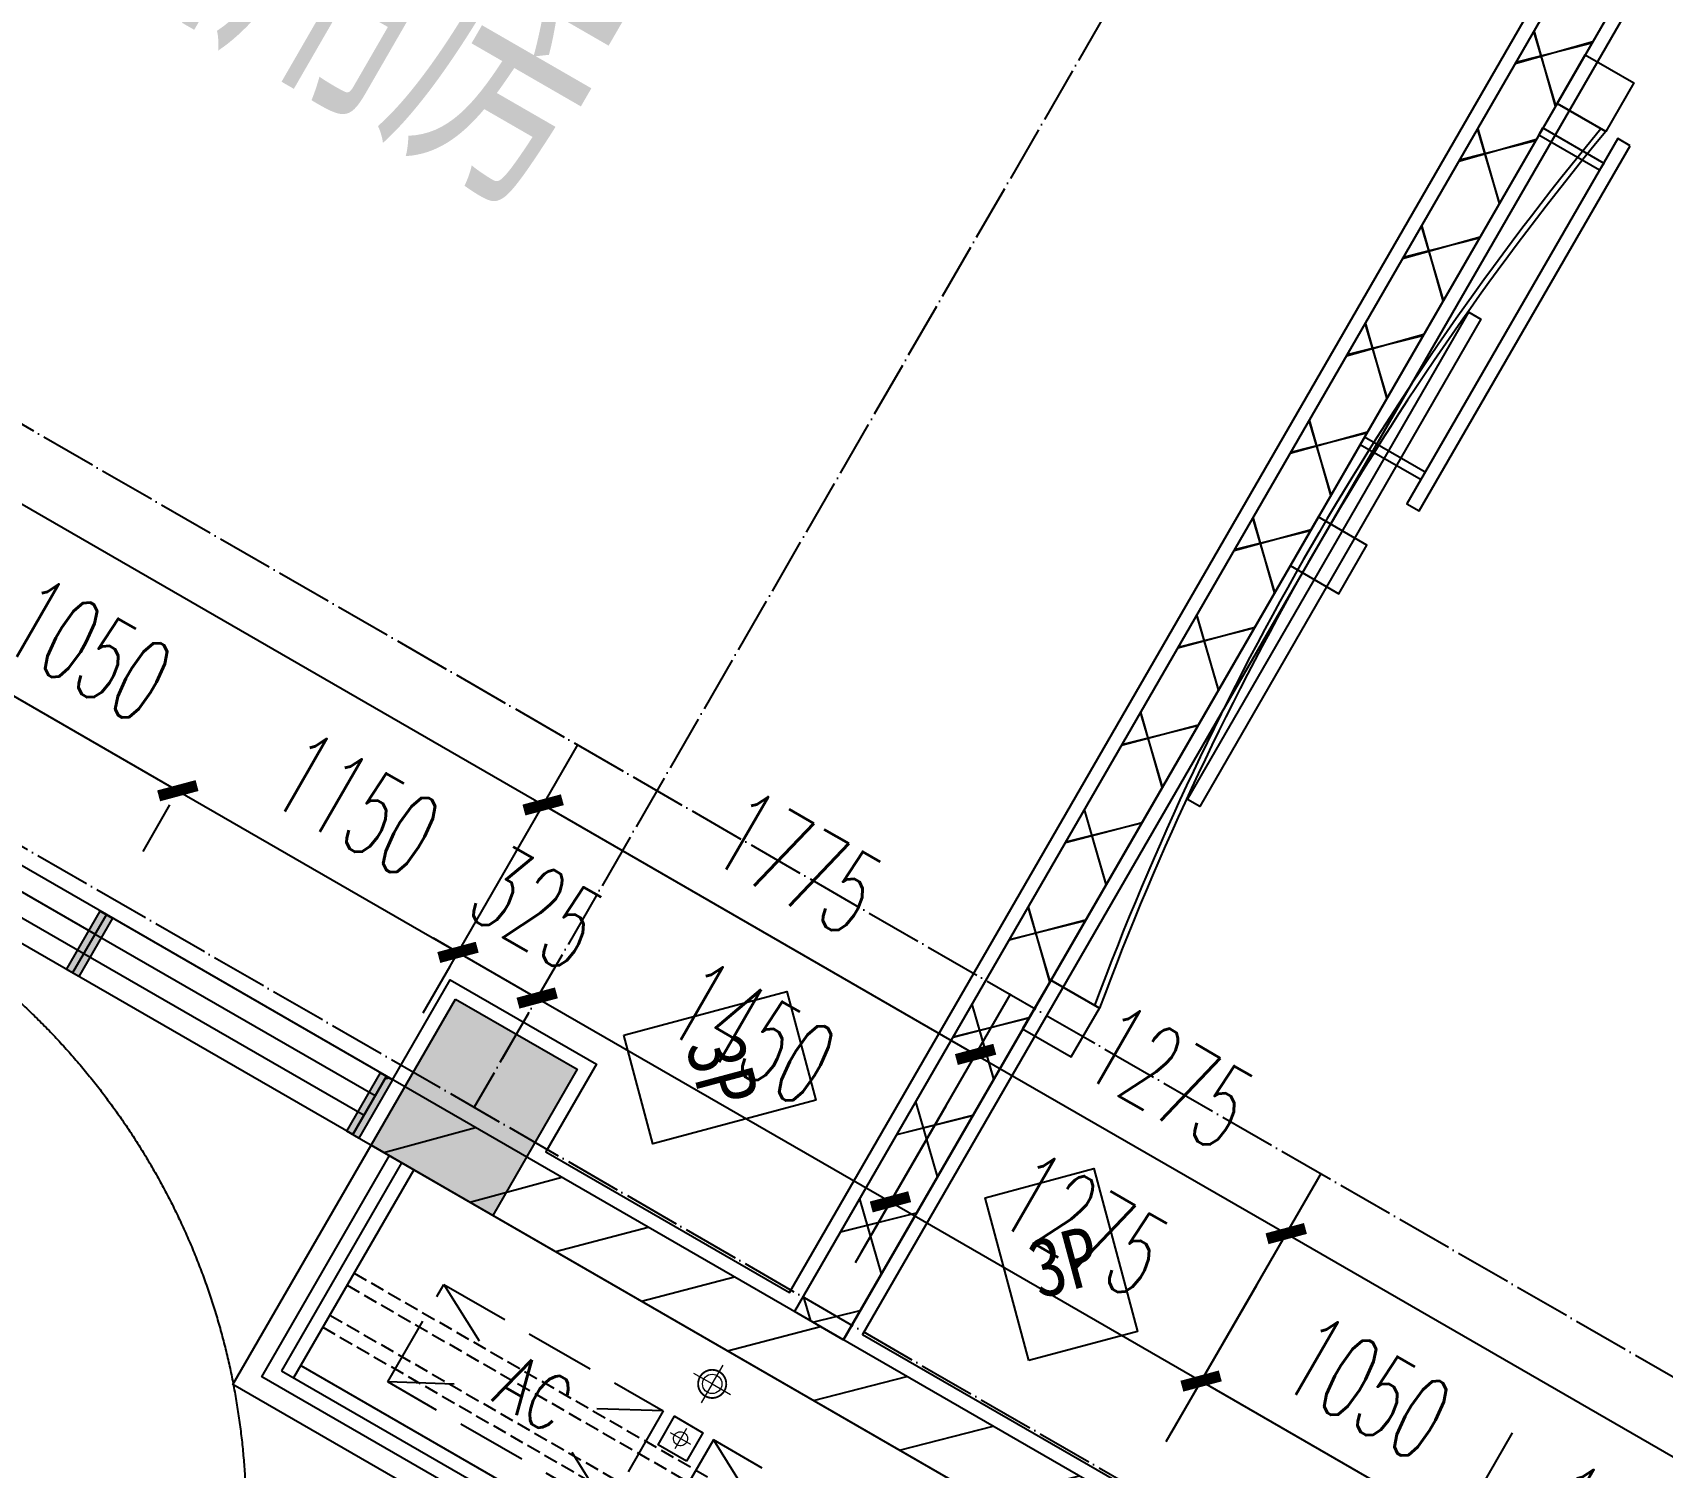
# Model space of a CAD drawing. Header units: millimetres. Extents: x 216654360 to 218309126, y 218099985 to 219647706.
# Drawn here: x 217945858 to 217951652, y 218931399 to 218936502 of the extents above; entities that cross this region are included whole.
import ezdxf
from ezdxf.xclip import XClip

# ---------------------------------------------------------------- set-up
doc = ezdxf.new("R2010")
doc.units = ezdxf.units.MM
doc.header["$LTSCALE"] = 1000
doc.header["$XCLIPFRAME"] = 0
doc.linetypes.add('DASH', pattern=[0.35, 0.25, -0.1])
doc.linetypes.add('DOTE', pattern=[2.4200000000000004, 2, -0.2, 0.02, -0.2])
for name, color, linetype in [('A-ANNO-DIMS', 3, 'Continuous'), ('A-ANNO-DOTE', 1, 'DOTE'), ('A-ANNO-TXT', 7, 'Continuous'), ('A-COLU', 2, 'Continuous'), ('A-FLOR', 91, 'Continuous'), ('A-FLOR-SPCL', 245, 'Continuous'), ('A-FURN', 45, 'Continuous'), ('A-WALL', 2, 'Continuous'), ('A-WALL-PATT', 252, 'Continuous'), ('A-WIND', 161, 'Continuous'), ('F-辅助线', 192, 'Continuous'), ('KTIAO', 21, 'Continuous'), ('PUB_HATCH', 8, 'Continuous'), ('WINDOW', 4, 'Continuous'), ('现状植物', 3, 'Continuous'), ('看线', 142, 'Continuous'), ('空调', 30, 'Continuous')]:
    doc.layers.add(name, color=color, linetype=linetype)
doc.layers.add('p-排水管', color=20, linetype='Continuous', lineweight=5)
doc.styles.add('_TCH_DIM_T3', font='SIMPLEX.shx', dxfattribs={"width": 0.5647058823529413, "bigfont": 'GBCBIG.shx'})
doc.styles.add('A_DIM', font='SIMPLEX', dxfattribs={"width": 0.7, "bigfont": 'HZ'})
doc.styles.add('A_TIT', font='STFANGSO.TTF', dxfattribs={"width": 0.85})
doc.styles.add('HZTXT', font='TXT', dxfattribs={"bigfont": 'HZTXT'})
doc.dimstyles.new('_TCH_ARCH&&100', dxfattribs={"dimtxt": 297.5, "dimasz": 100, "dimexe": 250, "dimexo": 300, "dimgap": 126.25, "dimtad": 1, "dimdec": 0, "dimzin": 0, "dimdsep": 46, "dimtxsty": '_TCH_DIM_T3', "dimblk": 'ARCHTICK', "dimcen": 0.09, "dimclrt": 7, "dimazin": 2, "dimtfac": 1, "dimtdec": 0, "dimtix": 1, "dimtmove": 2, "dimatfit": 3, "dimfxl": 100, "dimtolj": 1, "dimtzin": 0, "dimarcsym": 0})
pattern_1 = [(45, (200, 0), (-200.0002033111466, 200.0002033111467), []), (135, (200, 0), (-200.0002033111467, -200.0002033111466), [])]

# ---------------------------------------------------------------- blocks, each defined once
blk = doc.blocks.new('123sfg')
at = {"color": 3, "linetype": 'Continuous'}
blk.add_circle((-481.9441082782387, -1167.44880581572), 2.499999999999998, dxfattribs=at)
blk = doc.blocks.new('123rty7u778')
at = {"layer": 'PUB_HATCH'}
h = blk.add_hatch(dxfattribs=at)
h.set_pattern_fill('多孔材料', color=256, scale=100, style=0)
h.set_pattern_definition(pattern_1)
h.paths.add_polyline_path([(4937796.550412821, -191755.9127570029), (4937596.550412823, -191555.9127569674), (4937596.550412932, -198596.0313949625), (4937796.550412932, -198596.0313949609)])
at = {"layer": 'A-FURN', "color": 251}
for p, q in [((4937796.65419766, -193520.049067658), (4937996.654194442, -193520.0885831096)), ((4937795.942921146, -197120.0489974519), (4937995.942917927, -197120.0885127245))]:
    blk.add_line(p, q, dxfattribs=at)
for points in [[(4937796.65419766, -193520.049067658), (4937796.693713081, -193320.0490717104), (4937996.693709209, -193320.0885871324), (4937996.654193786, -193520.088583109)], [(4938096.654191745, -193520.1083406116), (4938046.65419278, -193520.0984618606), (4938046.357827862, -195020.0984326726), (4938096.357826768, -195020.1083114534)], [(4938046.634435457, -193620.0984597597), (4938046.628508062, -193650.0984591146), (4937796.628512614, -193650.0490647925), (4937796.634439978, -193620.0490654972)], [(4937895.903405503, -194320.0489934004), (4937945.903405503, -194320.0489934004), (4937945.903405503, -196320.0489934004), (4937895.903405503, -196320.0489934004)], [(4938046.377585604, -194920.0984346244), (4938046.383512818, -194890.0984352696), (4937796.383517371, -194890.0490411859), (4937796.377590126, -194920.0490404817)], [(4937796.318770506, -195217.7543741374), (4937796.279255205, -195417.7543700847), (4937996.279251332, -195417.7938853875), (4937996.318766632, -195217.7938894103)], [(4937795.942921146, -197120.0489974519), (4937795.903405844, -197320.0489933998), (4937995.90340197, -197320.0885087015), (4937995.942917272, -197120.0885127247)], [(4938404.765554539, -198330.9245249795), (4937980.501485826, -197906.6604562671), (4938263.344198301, -197623.817743793), (4938687.608267014, -198048.0818125055)]]:
    blk.add_lwpolyline(points, close=True, dxfattribs=at)
for radius, start, end in [(10897.37174121828, 170.4811375720541, 189.4962217498478), (10877.37174121828, 170.463492991211, 189.5138664403531)]:
    blk.add_arc((4948723.703251525, -195322.2080362383), radius, start, end, dxfattribs=at)
at = {"layer": 'A-WALL'}
for p, q in [((4937596.550412823, -191555.9127569674), (4937596.550412932, -198596.0313949625)), ((4937796.550412821, -191755.9127570029), (4937796.550412932, -198596.0313949609)), ((4937796.550412932, -198596.0313949609), (4937596.550412932, -198596.0313949625))]:
    blk.add_line(p, q, dxfattribs=at)
at = {"layer": 'A-WALL', "color": 6}
blk.add_lwpolyline([(4937871.550412737, -191805.9127570521), (4937846.550412934, -191805.9127570512), (4937846.550412935, -198546.0313949606), (4938996.542612281, -198546.0313949609)], dxfattribs=at)
at = {"layer": 'A-ANNO-TXT', "style": 'A_TIT', "width": 0.85}
blk.add_text('3P', height=209.3023255813954, rotation=45, dxfattribs=at).set_placement((4938326.265142797, -198122.9391004024))
blk = doc.blocks.new('67890-')
at = {"layer": 'PUB_HATCH'}
h = blk.add_hatch(dxfattribs=at)
h.set_pattern_fill('多孔材料', color=256, scale=100, style=0)
h.set_pattern_definition(pattern_1)
h.paths.add_polyline_path([(4948046.550412959, -191555.9127567581), (4947846.55041296, -191755.9127568079), (4947846.550412958, -198595.9127562097), (4948046.550412958, -198595.9127562097)])
at = {"layer": 'A-FURN', "color": 251}
blk.add_lwpolyline([(4946828.826867065, -198048.0818124816), (4947253.090935777, -197623.81774377), (4947535.933648252, -197906.660456245), (4947111.66957954, -198330.9245249566)], close=True, dxfattribs=at)
at = {"layer": 'A-WALL'}
for p, q in [((4948046.550412959, -191555.9127567581), (4948046.550412958, -198595.9127562097)), ((4947846.55041296, -191755.9127568079), (4947846.550412958, -198595.9127562097)), ((4948046.550412958, -198595.9127562097), (4947846.550412958, -198595.9127562097))]:
    blk.add_line(p, q, dxfattribs=at)
at = {"layer": 'A-WALL', "color": 6}
blk.add_lwpolyline([(4946196.550412966, -198595.9127562097), (4946196.550412966, -198185.9127563456), (4946796.550412923, -198185.9127563456), (4946796.550412923, -198545.9127562098), (4947796.550412962, -198545.91275621), (4947796.550412962, -191585.9127567731)], dxfattribs=at)
at = {"layer": 'A-ANNO-TXT', "linetype": 'Continuous', "style": 'A_DIM', "width": 0.7}
blk.add_text('办公培训用房', height=1000, dxfattribs=at).set_placement((4941110.023988141, -195730.4034210371))
at = {"layer": 'A-ANNO-TXT', "style": 'A_TIT', "width": 0.85}
blk.add_text('3P', height=209.3023255813954, rotation=315, dxfattribs=at).set_placement((4947036.812291643, -197969.5814007409))
blk = doc.blocks.new('A$Cbd128c3d')
at = {"layer": 'A-COLU'}
h = blk.add_hatch(color=256, dxfattribs=at)
h.dxf.hatch_style = 1
h.paths.add_polyline_path([(3599.999999999942, -240), (4099.999999999942, -240), (4099.999999999942, -840), (3599.999999999942, -840)])
blk.add_lwpolyline([(3599.999999999942, -240), (4099.999999999942, -240), (4099.999999999942, -840), (3599.999999999942, -840)], close=True, dxfattribs=at)
blk = doc.blocks.new('2929sk')
at = {"layer": 'A-ANNO-DOTE', "ltscale": 0.1}
for p, q in [((-16719.25256192591, -79972.76195832115), (-76058.12968132086, -79972.76195832127)), ((-47308.41759934928, -98506.28522877552), (-47308.41759934928, -79972.7619583212)), ((-16719.25256192591, -81272.76195832115), (-77371.81503087282, -81272.76195832127))]:
    blk.add_line(p, q, dxfattribs=at)
at = {"rotation": 180}
blk.add_blockref('A$Cbd128c3d', (-43458.41759934928, -80512.7619061697), dxfattribs=at)
blk = doc.blocks.new('$WINLIB2D$00000001')
at = {"color": 0}
for points in [[(-0.4999999999999964, 0.5000000000000142), (-0.4999999999999964, -0.4999999999999858)], [(-0.4999999999999964, 0.5000000000000142), (0.5000000000000036, 0.5000000000000142)], [(0.5000000000000036, -0.4999999999999858), (0.5000000000000036, 0.5000000000000142)], [(0.5000000000000036, 0.1666666666666714), (-0.4999999999999964, 0.1666666666666714)], [(0.5000000000000036, -0.1666666666666572), (-0.4999999999999964, -0.1666666666666572)], [(-0.4999999999999964, -0.4999999999999858), (0.5000000000000036, -0.4999999999999858)]]:
    blk.add_lwpolyline(points, dxfattribs=at)
blk = doc.blocks.new('yrtggerr')
at = {"layer": 'PUB_HATCH'}
h = blk.add_hatch(dxfattribs=at)
h.set_pattern_fill('普通砖', color=256, scale=100, style=0)
h.set_pattern_definition([(45, (0, 179.51135), (-176.776766007315, 176.776766007315), [])])
h.paths.add_polyline_path([(6096970.830889034, 26731.52238957298), (6093820.835659568, 26731.52238957298), (6093820.835659568, 26491.52238957327), (6096970.830889034, 26491.52238957327)])
at = {"layer": 'A-WALL'}
for p, q in [((6096970.830889034, 26731.52238957298), (6093820.835659568, 26731.52238957298)), ((6093820.835659568, 26731.52238957298), (6093820.835659568, 26491.52238957327)), ((6093820.835659568, 26491.52238957327), (6096970.830889034, 26491.52238957327))]:
    blk.add_line(p, q, dxfattribs=at)
at = {"layer": 'A-WIND', "rotation": 180}
for p, xscale, yscale, zscale in [((6091620.835625307, 26611.52238957305), 2100, -240, 2100), ((6093245.835659564, 26611.52238957305), 1150, 240, 1150)]:
    blk.add_blockref('$WINLIB2D$00000001', p, dxfattribs=dict(at, xscale=xscale, yscale=yscale, zscale=zscale))
blk = doc.blocks.new('13afrt5y')
h = blk.add_hatch(color=251)
h.dxf.hatch_style = 1
h.paths.add_polyline_path([(6076795.844556821, 26731.64101954136), (6076845.844556821, 26731.64101954136), (6076845.844556821, 26491.64101954136), (6076795.844556821, 26491.64101954136)])
at = {"layer": 'WINDOW'}
blk.add_lwpolyline([(6076795.844556821, 26731.64101954136), (6076845.844556821, 26731.64101954136), (6076845.844556821, 26491.64101954136), (6076795.844556821, 26491.64101954136)], close=True, dxfattribs=at)
blk = doc.blocks.new('424e523234')
at = {"layer": 'KTIAO', "linetype": 'DASH'}
for p, q in [((89815.48802393419, -4159702.882344385), (90024.17250895745, -4159814.180736397)), ((90715.48802393419, -4159702.882344385), (90507.55753390177, -4159813.778605735)), ((90024.17250895745, -4159991.583952372), (89815.48802393419, -4160102.882344385)), ((90507.55753390177, -4159991.986083034), (90715.48802393419, -4160102.882344385))]:
    blk.add_line(p, q, dxfattribs=at)
blk.add_lwpolyline([(89815.48802393419, -4159702.882344385), (90715.48802393419, -4159702.882344385), (90715.48802393419, -4160102.882344385), (89815.48802393419, -4160102.882344385)], close=True, dxfattribs=at)
at = {"layer": '空调', "color": 7, "style": 'HZTXT', "width": 0.75}
blk.add_text('AC', height=198, dxfattribs=at).set_placement((90162.89897440618, -4159976.550303085))
blk = doc.blocks.new('uh24h')
at = {"layer": 'F-辅助线'}
blk.add_lwpolyline([(0, 0), (350, 0), (350, 350), (0, 350)], close=True, dxfattribs=at)
at = {"layer": 'p-排水管'}
for points in [[(50, 175), (300, 175)], [(175, 300), (175, 50)]]:
    blk.add_lwpolyline(points, dxfattribs=at)
blk.add_lwpolyline([(100, 175, 0.9999999999999999), (250, 175, 0.9999999999999999), (100, 175, 1)], format="xyb", dxfattribs=at)
blk = doc.blocks.new('A$C1B26468D')
at = {"layer": 'p-排水管'}
for points in [[(0, 0), (0, 112.052467869129)], [(0, 0), (-116.224467145279, 0)], [(0, 0), (116.224467145279, 0)], [(0, 0), (0, -112.052467869129)]]:
    blk.add_lwpolyline(points, dxfattribs=at)
at = {"layer": 'p-排水管', "color": 1, "ltscale": 0.4, "const_width": 10}
blk.add_lwpolyline([(-75, 0, 2.414213562373095), (0, 75, 0.4142135623730951)], format="xyb", close=True, dxfattribs=at)
at = {"layer": 'p-排水管'}
blk.add_circle((0, 0), 51.71389266569167, dxfattribs=at)
blk = doc.blocks.new('123saa')
at = {"layer": '看线', "ltscale": 0.4, "xscale": 0.6666666666666666, "yscale": 0.6666666666666666, "zscale": 0.6666666666666666}
blk.add_blockref('A$C1B26468D', (6115536.425730522, -199015.8200859936), dxfattribs=at)
blk = doc.blocks.new('gretrnhthreygthrhnfehtryre')
at = {"layer": 'A-FLOR'}
for points in [[(-12155.79082276486, -352003.6080709029), (-12155.79082276579, -352986.775083172), (-15105.82875696477, -352986.1834913929), (-15105.82875696383, -352003.0164791238)], [(-12230.79082276486, -352003.5930306274), (-12230.79082276579, -352911.7600413884), (-15030.82875696477, -352911.1985301604), (-15030.82875696383, -352003.0315193994)]]:
    blk.add_lwpolyline(points, close=True, dxfattribs=at)
at = {"layer": 'A-FLOR', "color": 40, "true_color": 0xf8d731}
for points in [[(-14980.8349312935, -352003.370436087), (-14980.79845587164, -352857.3874127234)], [(-14930.83493133914, -352003.3683005662), (-14930.79845591728, -352857.3852772025)], [(-12330.78162291739, -352003.0182022506), (-12330.78162291739, -352857.8971559919)], [(-12280.78162291739, -352003.0182022506), (-12280.78162291739, -352857.8971559919)], [(-14980.82875696477, -352857.4081651944), (-12280.78162291739, -352857.8971559919)], [(-14930.80059001502, -352807.4186006735), (-12330.78162291739, -352807.8867242128)]]:
    blk.add_lwpolyline(points, dxfattribs=at)
at = {"layer": 'A-FLOR', "color": 40, "linetype": 'DASH', "ltscale": 0.2, "true_color": 0xf8d731}
for points in [[(-14930.81680932548, -352427.6679100044), (-12330.78162291739, -352426.6712868261)], [(-14930.81467380468, -352477.6679131261), (-12330.78162291739, -352476.671290799)], [(-14930.80944614485, -352600.0656818923), (-12330.78162291739, -352599.1711231374)], [(-14930.80731062405, -352650.065685014), (-12330.78162291739, -352649.1711271104)]]:
    blk.add_lwpolyline(points, dxfattribs=at)
at = {"layer": 'A-ANNO-TXT', "xscale": -0.3333333333333333, "yscale": 0.3333333333333333, "zscale": 0.3333333333333333}
blk.add_blockref('uh24h', (-13572.84617512207, -352415.9154797405), dxfattribs=at)
at = {"layer": 'A-WALL-PATT', "rotation": 90}
blk.add_blockref('123saa', (-212646.99959445, -6467669.007876929), dxfattribs=at)
at = {"layer": '空调'}
blk.add_blockref('424e523234', (-104449.3034959985, 3807399.953541512), dxfattribs=at)
at = {"layer": '空调', "xscale": -1}
blk.add_blockref('424e523234', (77187.68391626608, 3807399.953541512), dxfattribs=at)
blk = doc.blocks.new('_ArchTick')
at = {"color": 0, "linetype": 'ByBlock', "const_width": 0.4}
blk.add_lwpolyline([(-0.5, -0.5), (0.5, 0.5)], dxfattribs=at)
blk = doc.blocks.new('*D568')
at = {"layer": 'A-ANNO-DIMS', "color": 0, "lineweight": -2, "transparency": 16777216}
for p, q in [((6095595.844556866, 27632.88157944026), (6095595.844556866, 26989.98113785137)), ((6096870.983789381, 27632.88157944026), (6096870.983789381, 26989.98113785137)), ((6095595.844556866, 27239.98113785137), (6096870.983789381, 27239.98113785137))]:
    blk.add_line(p, q, dxfattribs=at)
at = {"layer": 'Defpoints', "color": 0, "transparency": 16777216}
for p in [(6095595.844556866, 27932.88157944026), (6096870.983789381, 27932.88157944026), (6096870.983789381, 27239.98113785137)]:
    blk.add_point(p, dxfattribs=at)
at = {"layer": 'A-ANNO-DIMS', "color": 0, "lineweight": -2, "transparency": 16777216, "xscale": 100, "yscale": 100, "zscale": 100, "rotation": 180}
blk.add_blockref('_ArchTick', (6095595.844556866, 27239.98113785137), dxfattribs=at)
at = {"layer": 'A-ANNO-DIMS', "color": 0, "lineweight": -2, "transparency": 16777216, "xscale": 100, "yscale": 100, "zscale": 100}
blk.add_blockref('_ArchTick', (6096870.983789381, 27239.98113785137), dxfattribs=at)
at = {"layer": 'A-ANNO-DIMS', "color": 7, "transparency": 16777216, "insert": (6096233.414173123, 27514.98113785137), "char_height": 297.5, "attachment_point": 5, "style": '_TCH_DIM_T3'}
blk.add_mtext('\\A1;1275', dxfattribs=at)
blk = doc.blocks.new('*D569')
at = {"layer": 'A-ANNO-DIMS', "color": 0, "lineweight": -2, "transparency": 16777216}
for p, q in [((6096870.983789381, 27632.88157944026), (6096870.983789381, 26989.98113785137)), ((6097920.983789381, 27632.88157944026), (6097920.983789381, 26989.98113785137)), ((6096870.983789381, 27239.98113785137), (6097920.983789381, 27239.98113785137))]:
    blk.add_line(p, q, dxfattribs=at)
at = {"layer": 'Defpoints', "color": 0, "transparency": 16777216}
for p in [(6096870.983789381, 27932.88157944026), (6097920.983789381, 27932.88157944026), (6097920.983789381, 27239.98113785137)]:
    blk.add_point(p, dxfattribs=at)
at = {"layer": 'A-ANNO-DIMS', "color": 0, "lineweight": -2, "transparency": 16777216, "xscale": 100, "yscale": 100, "zscale": 100, "rotation": 180}
blk.add_blockref('_ArchTick', (6096870.983789381, 27239.98113785137), dxfattribs=at)
at = {"layer": 'A-ANNO-DIMS', "color": 0, "lineweight": -2, "transparency": 16777216, "xscale": 100, "yscale": 100, "zscale": 100}
blk.add_blockref('_ArchTick', (6097920.983789381, 27239.98113785137), dxfattribs=at)
at = {"layer": 'A-ANNO-DIMS', "color": 7, "transparency": 16777216, "insert": (6097395.983789381, 27514.98113785137), "char_height": 297.5, "attachment_point": 5, "style": '_TCH_DIM_T3'}
blk.add_mtext('\\A1;1050', dxfattribs=at)
blk = doc.blocks.new('*D570')
at = {"layer": 'A-ANNO-DIMS', "color": 0, "lineweight": -2, "transparency": 16777216}
for p, q in [((6097920.983789381, 27632.88157944026), (6097920.983789381, 26989.98113785137)), ((6098970.830889051, 27632.88157944026), (6098970.830889051, 26989.98113785137)), ((6097920.983789381, 27239.98113785137), (6098970.830889051, 27239.98113785137))]:
    blk.add_line(p, q, dxfattribs=at)
at = {"layer": 'Defpoints', "color": 0, "transparency": 16777216}
for p in [(6097920.983789381, 27932.88157944026), (6098970.830889051, 27932.88157944026), (6098970.830889051, 27239.98113785137)]:
    blk.add_point(p, dxfattribs=at)
at = {"layer": 'A-ANNO-DIMS', "color": 0, "lineweight": -2, "transparency": 16777216, "xscale": 100, "yscale": 100, "zscale": 100, "rotation": 180}
blk.add_blockref('_ArchTick', (6097920.983789381, 27239.98113785137), dxfattribs=at)
at = {"layer": 'A-ANNO-DIMS', "color": 0, "lineweight": -2, "transparency": 16777216, "xscale": 100, "yscale": 100, "zscale": 100}
blk.add_blockref('_ArchTick', (6098970.830889051, 27239.98113785137), dxfattribs=at)
at = {"layer": 'A-ANNO-DIMS', "color": 7, "transparency": 16777216, "insert": (6098445.907339215, 27514.98113785137), "char_height": 297.5, "attachment_point": 5, "style": '_TCH_DIM_T3'}
blk.add_mtext('\\A1;1050', dxfattribs=at)
blk = doc.blocks.new('*D593')
at = {"layer": 'A-ANNO-DIMS', "color": 0, "lineweight": -2, "transparency": 16777216}
for p, q in [((6096870.990081976, 27031.66263231037), (6096870.991257751, 28095.39673061919)), ((6104020.993958693, 27031.6547292089), (6104020.995134468, 28095.38882751772)), ((6096870.99098142, 27845.39673061934), (6104020.994858136, 27845.38882751788))]:
    blk.add_line(p, q, dxfattribs=at)
at = {"layer": 'Defpoints', "color": 0, "transparency": 16777216}
for p in [(6104020.994858136, 27845.38882751788), (6096870.989750378, 26731.66263231055), (6104020.993627095, 26731.65472920908)]:
    blk.add_point(p, dxfattribs=at)
at = {"layer": 'A-ANNO-DIMS', "color": 0, "lineweight": -2, "transparency": 16777216, "xscale": 100, "yscale": 100, "zscale": 100}
for p, rotation in [((6096870.99098142, 27845.39673061934), 179.9999366693548), ((6104020.994858136, 27845.38882751788), 359.9999366693548)]:
    blk.add_blockref('_ArchTick', p, dxfattribs=dict(at, rotation=rotation))
at = {"layer": 'A-ANNO-DIMS', "color": 7, "transparency": 16777216, "insert": (6100445.993223744, 28120.39277906844), "char_height": 297.5, "attachment_point": 5, "rotation": 359.9999366693548, "style": '_TCH_DIM_T3'}
blk.add_mtext('\\A1;7150', dxfattribs=at)
blk = doc.blocks.new('*D594')
at = {"layer": 'A-ANNO-DIMS', "color": 0, "lineweight": -2, "transparency": 16777216}
for p, q in [((6095595.850875311, 27031.66404175779), (6095595.852051086, 28095.39814006661)), ((6096870.990081976, 27031.66263231037), (6096870.991257751, 28095.39673061918)), ((6095595.851774754, 27845.39814006676), (6096870.99098142, 27845.39673061934))]:
    blk.add_line(p, q, dxfattribs=at)
at = {"layer": 'Defpoints', "color": 0, "transparency": 16777216}
for p in [(6096870.99098142, 27845.39673061934), (6095595.850543712, 26731.66404175797), (6096870.989750378, 26731.66263231055)]:
    blk.add_point(p, dxfattribs=at)
at = {"layer": 'A-ANNO-DIMS', "color": 0, "lineweight": -2, "transparency": 16777216, "xscale": 100, "yscale": 100, "zscale": 100}
for p, rotation in [((6095595.851774754, 27845.39814006676), 179.9999366693548), ((6096870.99098142, 27845.39673061934), 359.9999366693548)]:
    blk.add_blockref('_ArchTick', p, dxfattribs=dict(at, rotation=rotation))
at = {"layer": 'A-ANNO-DIMS', "color": 7, "transparency": 16777216, "insert": (6096233.421682052, 28120.39743534288), "char_height": 297.5, "attachment_point": 5, "rotation": 359.9999366693548, "style": '_TCH_DIM_T3'}
blk.add_mtext('\\A1;1275', dxfattribs=at)
blk = doc.blocks.new('*D595')
at = {"layer": 'A-ANNO-DIMS', "color": 0, "lineweight": -2, "transparency": 16777216}
for p, q in [((6093820.841935027, 27031.66600372536), (6093820.843110803, 28095.40010203418)), ((6095595.850875311, 27031.66404175779), (6095595.852051086, 28095.39814006661)), ((6093820.842834471, 27845.40010203433), (6095595.851774754, 27845.39814006676))]:
    blk.add_line(p, q, dxfattribs=at)
at = {"layer": 'Defpoints', "color": 0, "transparency": 16777216}
for p in [(6095595.851774754, 27845.39814006676), (6093820.841603429, 26731.66600372555), (6095595.850543712, 26731.66404175797)]:
    blk.add_point(p, dxfattribs=at)
at = {"layer": 'A-ANNO-DIMS', "color": 0, "lineweight": -2, "transparency": 16777216, "xscale": 100, "yscale": 100, "zscale": 100}
for p, rotation in [((6093820.842834471, 27845.40010203433), 179.9999366693548), ((6095595.851774754, 27845.39814006676), 359.9999366693548)]:
    blk.add_blockref('_ArchTick', p, dxfattribs=dict(at, rotation=rotation))
at = {"layer": 'A-ANNO-DIMS', "color": 7, "transparency": 16777216, "insert": (6094708.347608577, 28120.39912105038), "char_height": 297.5, "attachment_point": 5, "rotation": 359.9999366693548, "style": '_TCH_DIM_T3'}
blk.add_mtext('\\A1;1775', dxfattribs=at)
blk = doc.blocks.new('*D596')
at = {"layer": 'A-ANNO-DIMS', "color": 0, "lineweight": -2, "transparency": 16777216}
for p, q in [((6087320.841935036, 27031.67318835916), (6087320.843110811, 28095.40728666798)), ((6093820.841935027, 27031.66600372536), (6093820.843110803, 28095.40010203418)), ((6087320.842834479, 27845.40728666813), (6093820.842834471, 27845.40010203433))]:
    blk.add_line(p, q, dxfattribs=at)
at = {"layer": 'Defpoints', "color": 0, "transparency": 16777216}
for p in [(6093820.842834471, 27845.40010203433), (6087320.841603437, 26731.67318835935), (6093820.841603429, 26731.66600372555)]:
    blk.add_point(p, dxfattribs=at)
at = {"layer": 'A-ANNO-DIMS', "color": 0, "lineweight": -2, "transparency": 16777216, "xscale": 100, "yscale": 100, "zscale": 100}
for p, rotation in [((6087320.842834479, 27845.40728666813), 179.9999366693548), ((6093820.842834471, 27845.40010203433), 359.9999366693548)]:
    blk.add_blockref('_ArchTick', p, dxfattribs=dict(at, rotation=rotation))
at = {"layer": 'A-ANNO-DIMS', "color": 7, "transparency": 16777216, "insert": (6090570.84313844, 28120.40369435107), "char_height": 297.5, "attachment_point": 5, "rotation": 359.9999366693548, "style": '_TCH_DIM_T3'}
blk.add_mtext('\\A1;6500', dxfattribs=at)
blk = doc.blocks.new('*D609')
at = {"layer": 'A-ANNO-DIMS', "color": 0, "lineweight": -2, "transparency": 16777216}
for p, q in [((6094145.844556828, 27239.98113785137), (6095595.844556864, 27239.98113785137)), ((6094145.844556828, 27181.45039301936), (6094145.844556828, 26989.98113785137)), ((6095595.844556864, 27181.45039301936), (6095595.844556864, 26989.98113785137))]:
    blk.add_line(p, q, dxfattribs=at)
at = {"layer": 'Defpoints', "color": 0, "transparency": 16777216}
for p in [(6094145.844556828, 27481.45039301936), (6095595.844556864, 27481.45039301936), (6095595.844556864, 27239.98113785137)]:
    blk.add_point(p, dxfattribs=at)
at = {"layer": 'A-ANNO-DIMS', "color": 0, "lineweight": -2, "transparency": 16777216, "xscale": 100, "yscale": 100, "zscale": 100, "rotation": 180}
blk.add_blockref('_ArchTick', (6094145.844556828, 27239.98113785137), dxfattribs=at)
at = {"layer": 'A-ANNO-DIMS', "color": 0, "lineweight": -2, "transparency": 16777216, "xscale": 100, "yscale": 100, "zscale": 100}
blk.add_blockref('_ArchTick', (6095595.844556864, 27239.98113785137), dxfattribs=at)
at = {"layer": 'A-ANNO-DIMS', "color": 7, "transparency": 16777216, "insert": (6094870.844556846, 27514.98113785137), "char_height": 297.5, "attachment_point": 5, "style": '_TCH_DIM_T3'}
blk.add_mtext('\\A1;1450', dxfattribs=at)
blk = doc.blocks.new('*D610')
at = {"layer": 'A-ANNO-DIMS', "color": 0, "lineweight": -2, "transparency": 16777216}
for p, q in [((6093820.835642429, 27239.98113785137), (6093720.835642429, 27239.98113785137)), ((6093820.835642429, 27239.98113785137), (6094145.844556828, 27239.98113785137)), ((6094145.844556828, 27239.98113785137), (6094245.844556828, 27239.98113785137)), ((6093820.835642429, 27181.45039301936), (6093820.835642429, 26989.98113785137)), ((6094145.844556828, 27181.45039301936), (6094145.844556828, 26989.98113785137))]:
    blk.add_line(p, q, dxfattribs=at)
at = {"layer": 'Defpoints', "color": 0, "transparency": 16777216}
for p in [(6093820.835642429, 27481.45039301936), (6094145.844556828, 27481.45039301936), (6094145.844556828, 27239.98113785137)]:
    blk.add_point(p, dxfattribs=at)
at = {"layer": 'A-ANNO-DIMS', "color": 0, "lineweight": -2, "transparency": 16777216, "xscale": 100, "yscale": 100, "zscale": 100}
blk.add_blockref('_ArchTick', (6093820.835642429, 27239.98113785137), dxfattribs=at)
at = {"layer": 'A-ANNO-DIMS', "color": 0, "lineweight": -2, "transparency": 16777216, "xscale": 100, "yscale": 100, "zscale": 100, "rotation": 180}
blk.add_blockref('_ArchTick', (6094145.844556828, 27239.98113785137), dxfattribs=at)
at = {"layer": 'A-ANNO-DIMS', "color": 7, "transparency": 16777216, "insert": (6093983.340099629, 27514.98113785137), "char_height": 297.5, "attachment_point": 5, "style": '_TCH_DIM_T3'}
blk.add_mtext('\\A1;325', dxfattribs=at)
blk = doc.blocks.new('*D611')
at = {"layer": 'A-ANNO-DIMS', "color": 0, "lineweight": -2, "transparency": 16777216}
for p, q in [((6092670.835642429, 27239.98113785137), (6093820.835642429, 27239.98113785137)), ((6092670.835642429, 27181.45039301936), (6092670.835642429, 26989.98113785137)), ((6093820.835642429, 27181.45039301936), (6093820.835642429, 26989.98113785137))]:
    blk.add_line(p, q, dxfattribs=at)
at = {"layer": 'Defpoints', "color": 0, "transparency": 16777216}
for p in [(6092670.835642429, 27481.45039301936), (6093820.835642429, 27481.45039301936), (6093820.835642429, 27239.98113785137)]:
    blk.add_point(p, dxfattribs=at)
at = {"layer": 'A-ANNO-DIMS', "color": 0, "lineweight": -2, "transparency": 16777216, "xscale": 100, "yscale": 100, "zscale": 100, "rotation": 180}
blk.add_blockref('_ArchTick', (6092670.835642429, 27239.98113785137), dxfattribs=at)
at = {"layer": 'A-ANNO-DIMS', "color": 0, "lineweight": -2, "transparency": 16777216, "xscale": 100, "yscale": 100, "zscale": 100}
blk.add_blockref('_ArchTick', (6093820.835642429, 27239.98113785137), dxfattribs=at)
at = {"layer": 'A-ANNO-DIMS', "color": 7, "transparency": 16777216, "insert": (6093245.835642429, 27514.98113785137), "char_height": 297.5, "attachment_point": 5, "style": '_TCH_DIM_T3'}
blk.add_mtext('\\A1;1150', dxfattribs=at)
blk = doc.blocks.new('*D612')
at = {"layer": 'A-ANNO-DIMS', "color": 0, "lineweight": -2, "transparency": 16777216}
for p, q in [((6091620.835642429, 27239.98113785137), (6092670.835642429, 27239.98113785137)), ((6091620.835642429, 27181.45039301936), (6091620.835642429, 26989.98113785137)), ((6092670.835642429, 27181.45039301936), (6092670.835642429, 26989.98113785137))]:
    blk.add_line(p, q, dxfattribs=at)
at = {"layer": 'Defpoints', "color": 0, "transparency": 16777216}
for p in [(6091620.835642429, 27481.45039301936), (6092670.835642429, 27481.45039301936), (6092670.835642429, 27239.98113785137)]:
    blk.add_point(p, dxfattribs=at)
at = {"layer": 'A-ANNO-DIMS', "color": 0, "lineweight": -2, "transparency": 16777216, "xscale": 100, "yscale": 100, "zscale": 100, "rotation": 180}
blk.add_blockref('_ArchTick', (6091620.835642429, 27239.98113785137), dxfattribs=at)
at = {"layer": 'A-ANNO-DIMS', "color": 0, "lineweight": -2, "transparency": 16777216, "xscale": 100, "yscale": 100, "zscale": 100}
blk.add_blockref('_ArchTick', (6092670.835642429, 27239.98113785137), dxfattribs=at)
at = {"layer": 'A-ANNO-DIMS', "color": 7, "transparency": 16777216, "insert": (6092145.835642429, 27514.98113785137), "char_height": 297.5, "attachment_point": 5, "style": '_TCH_DIM_T3'}
blk.add_mtext('\\A1;1050', dxfattribs=at)
blk = doc.blocks.new('div111')
blk.add_blockref('gretrnhthreygthrhnfehtryre', (6109001.774612145, 378494.9623797635))
at = {"layer": 'WINDOW'}
for p in [(15849.99108560756, -0.1186299683176912), (16999.99108560756, -0.1187190072378144)]:
    blk.add_blockref('13afrt5y', p, dxfattribs=at)
at = {"layer": 'A-ANNO-DIMS'}
for p1, p2, distance, picture, middle in [((6087320.841603437, 26731.67318835934), (6093820.841603429, 26731.66600372554), 1113.7340983094728, '*D596', (6090570.84313844, 28120.40369435107)), ((6093820.841603429, 26731.66600372554), (6095595.850543711, 26731.66404175797), 1113.7340983094728, '*D595', (6094708.347608577, 28120.39912105038)), ((6095595.850543711, 26731.66404175797), (6096870.989750378, 26731.66263231055), 1113.7340983094728, '*D594', (6096233.421682052, 28120.39743534288)), ((6096870.989750378, 26731.66263231055), (6104020.993627095, 26731.65472920908), 1113.73409830948, '*D593', (6100445.993223744, 28120.39277906844)), ((6095595.844556866, 27932.88157944026), (6096870.983789381, 27932.88157944026), -692.9004415888921, '*D568', (6096233.414173123, 27514.98113785137)), ((6096870.983789381, 27932.88157944026), (6097920.983789381, 27932.88157944026), -692.9004415888921, '*D569', (6097395.983789381, 27514.98113785137)), ((6097920.983789381, 27932.88157944026), (6098970.830889051, 27932.88157944026), -692.9004415888921, '*D570', (6098445.907339215, 27514.98113785137)), ((6091620.835642429, 27481.45039301936), (6092670.835642429, 27481.45039301936), -241.46925516799092, '*D612', (6092145.835642429, 27514.98113785137)), ((6092670.835642429, 27481.45039301936), (6093820.835642429, 27481.45039301936), -241.46925516799092, '*D611', (6093245.835642429, 27514.98113785137)), ((6093820.835642429, 27481.45039301936), (6094145.844556828, 27481.45039301936), -241.46925516799092, '*D610', (6093983.340099629, 27514.98113785137)), ((6094145.844556828, 27481.45039301936), (6095595.844556864, 27481.45039301936), -241.46925516799092, '*D609', (6094870.844556846, 27514.98113785137))]:
    dim = blk.add_aligned_dim(p1=p1, p2=p2, distance=distance, dimstyle='_TCH_ARCH&&100', dxfattribs=at)
    dim.commit()
    dim.dimension.update_dxf_attribs({"geometry": picture, "text_midpoint": middle})
blk = doc.blocks.new('A$C04836B57')
at = {"color": 2}
for name, p in [('123rty7u778', (-5007979.812432501, 165844.8978267413)), ('67890-', (-5018229.812432531, 165844.8978267193))]:
    blk.add_blockref(name, p, dxfattribs=at)
blk.add_blockref('yrtggerr', (-6165879.106576437, -59482.65594915766))
at = {"layer": 'A-ANNO-DOTE'}
ref = blk.add_blockref('123sfg', (408074.6474547908, 1131835.749373674), dxfattribs=dict(at, xscale=1000, yscale=1000, zscale=1000))
XClip(ref).set_block_clipping_path([(-527.116253690554, -1244.4995262616217), (-408.074574071597, -1131.8357493736744)])
at = {"layer": 'A-FLOR'}
blk.add_blockref('div111', (-6165879.106576437, -59482.65594915766), dxfattribs=at)
at = {"layer": 'A-FLOR-SPCL', "rotation": 180}
blk.add_blockref('2929sk', (-119041.6796189575, -112663.7768879475), dxfattribs=at)

msp = doc.modelspace()

# ---------------------------------------------------------------- block references
at = {"layer": '现状植物', "rotation": 330.0099772030858}
msp.add_blockref('A$C04836B57', (218025897.187641, 218925138.5110827), dxfattribs=at)

doc.saveas('drawing.dxf')
